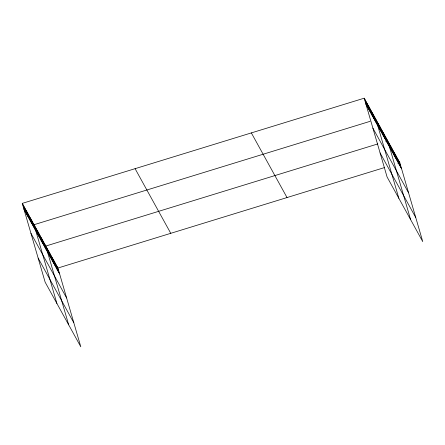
<?xml version="1.0" encoding="UTF-8"?>
<svg xmlns="http://www.w3.org/2000/svg" width="445" height="445" viewBox="0 0 445 445"><rect width="100%" height="100%" fill="white"/><g stroke="black" fill="none" stroke-linecap="round" stroke-linejoin="round"><path stroke-width="0.67" d="M22.25 203.382L57.922 268.029L80.806 346.805L45.134 282.152L22.25 203.382L364.194 98.195L399.866 162.848L422.75 241.618L387.078 176.971L364.194 98.195M370.023 121.357L34.02 224.714L56.91 303.49M374.646 119.939L375.964 119.533L398.848 198.303M377.838 143.913L45.791 246.052L68.68 324.822M385.754 141.477L387.734 140.865L410.624 219.641M57.922 268.029L384.686 167.515M397.886 163.454L399.866 162.848M365.912 104.119L401.585 168.766M372.899 128.16L408.571 192.807M380.091 152.93L415.764 217.577M251.353 132.91L287.025 197.558M135.091 168.672L170.763 233.319M23.969 209.3L59.641 273.953M30.955 233.341L66.628 297.994M38.153 258.111L73.82 322.764M399.054 161.379L400.778 167.303M398.247 159.916L399.966 165.84M397.441 158.448L399.159 164.372M396.628 156.985L398.353 162.909M395.822 155.522L397.541 161.44M395.015 154.053L396.734 159.978M394.203 152.59L395.928 158.509M393.397 151.122L395.116 157.046M392.59 149.659L394.309 155.578M391.778 148.191L393.497 154.115M390.971 146.728L392.69 152.652M390.159 145.265L391.884 151.183M389.353 143.796L391.072 149.72M388.546 142.333L390.265 148.252M386.95 139.446L388.674 145.365M386.165 138.022L387.884 143.941M385.381 136.598L387.1 142.522M384.597 135.174L386.316 141.098M383.812 133.756L385.531 139.674M383.028 132.332L384.747 138.256M382.244 130.908L383.963 136.832M381.46 129.489L383.178 135.408M380.675 128.065L382.394 133.989M379.891 126.641L381.61 132.566M379.101 125.223L380.825 131.142M378.317 123.799L380.041 129.723M377.532 122.375L379.257 128.299M376.748 120.957L378.467 126.875M375.18 118.109L376.898 124.033M374.395 116.685L376.114 122.609M373.611 115.266L375.33 121.185M372.827 113.842L374.545 119.766M372.042 112.418L373.761 118.342M371.258 111L372.977 116.918M370.474 109.576L372.192 115.5M369.684 108.152L371.408 114.076M368.899 106.733L370.624 112.652M368.115 105.309L369.839 111.233M367.331 103.885L369.055 109.809M366.547 102.467L368.265 108.385M365.762 101.043L367.481 106.961M364.978 99.619L366.697 105.543M57.116 266.566L58.835 272.485M56.304 265.098L58.022 271.022M55.497 263.635L57.216 269.553M54.685 262.166L56.409 268.09M53.878 260.703L55.597 266.627M53.072 259.24L54.791 265.159M52.26 257.772L53.984 263.696M51.453 256.309L53.172 262.227M50.647 254.84L52.365 260.764M49.834 253.377L51.559 259.296M49.028 251.909L50.747 257.833M48.221 250.446L49.94 256.365M47.409 248.978L49.134 254.902M46.603 247.515L48.321 253.439M45.006 244.628L46.731 250.546M44.222 243.204L45.946 249.128M43.438 241.78L45.162 247.704M42.653 240.361L44.372 246.28M41.869 238.937L43.588 244.861M41.085 237.513L42.803 243.437M40.3 236.095L42.019 242.013M39.516 234.671L41.235 240.595M38.732 233.247L40.45 239.171M37.947 231.828L39.666 237.747M37.163 230.404L38.882 236.328M36.373 228.98L38.098 234.904M35.589 227.562L37.313 233.48M34.805 226.138L36.529 232.056M33.236 223.29L34.955 229.214M32.452 221.871L34.17 227.79M31.667 220.447L33.386 226.371M30.883 219.023L32.602 224.947M30.099 217.605L31.818 223.523M29.314 216.181L31.033 222.105M28.53 214.757L30.249 220.681M27.746 213.339L29.465 219.257M26.956 211.915L28.68 217.839M26.172 210.491L27.896 216.415M25.387 209.072L27.112 214.991M24.603 207.648L26.327 213.567M23.819 206.224L25.537 212.148M23.034 204.8L24.753 210.724"/></g></svg>
